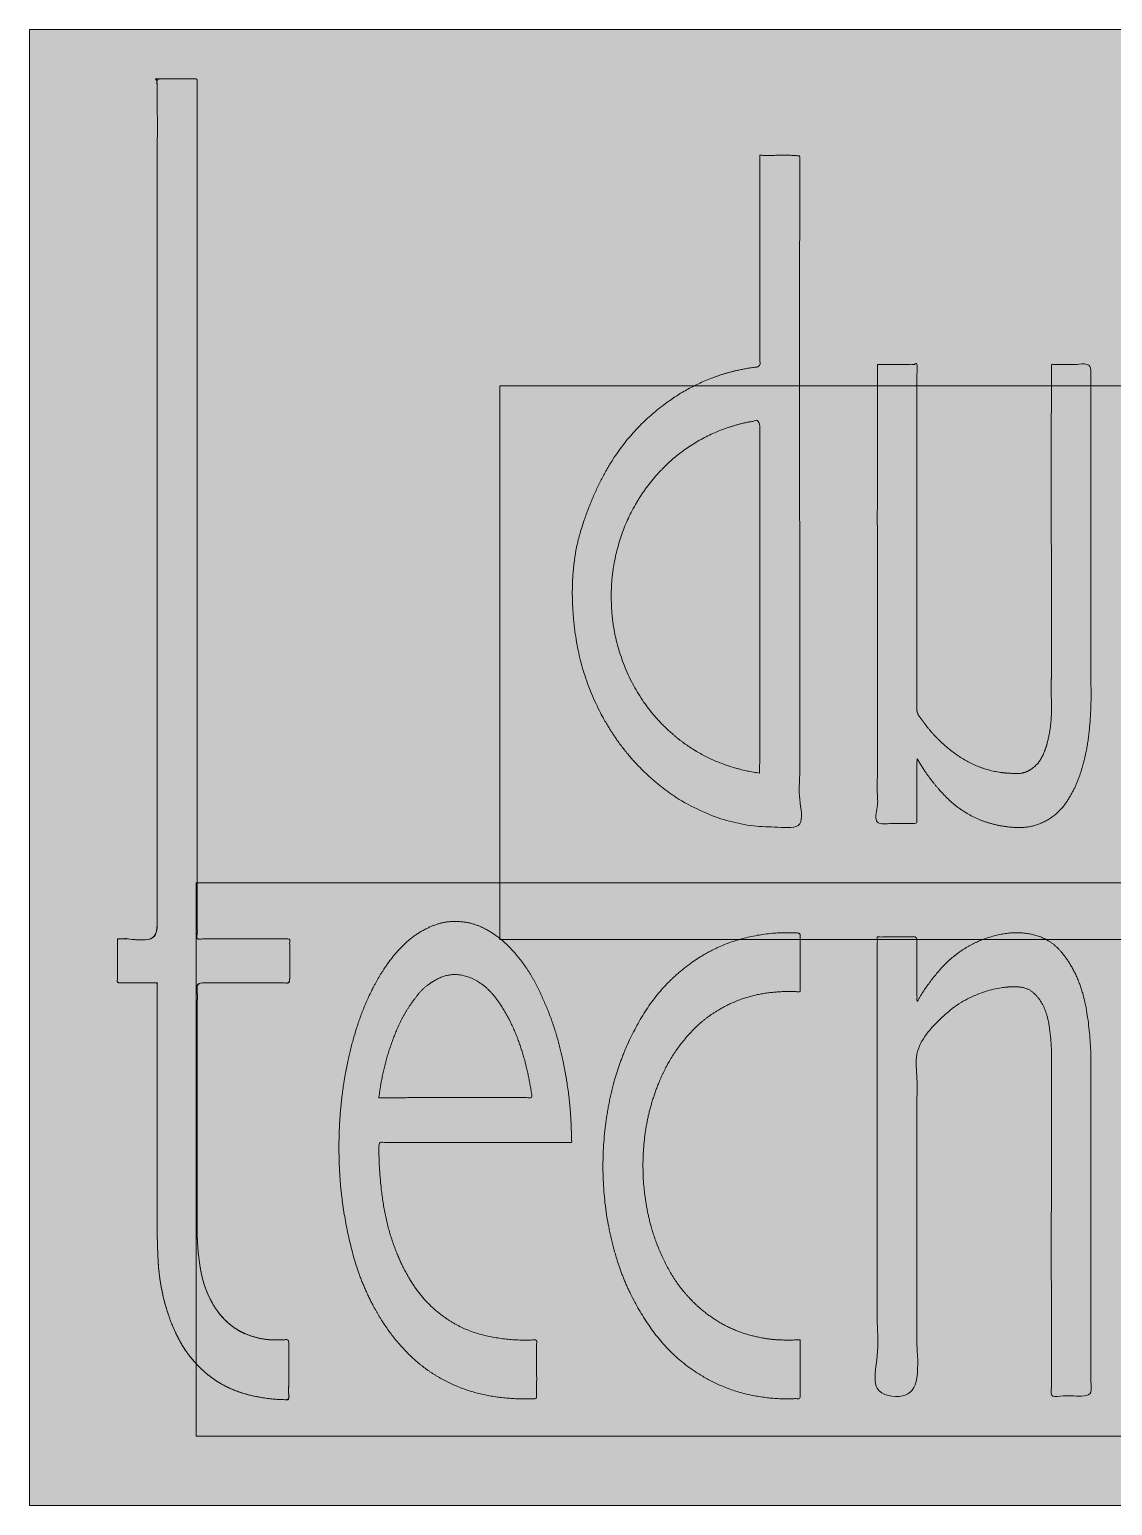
# Model space of a CAD drawing. Header units: millimetres. Extents: x 327 to 487, y 162 to 263.
# Drawn here: x 357.32 to 372, y 207.95 to 227.95 of the extents above; entities that cross this region are included whole.
import ezdxf

# ---------------------------------------------------------------- set-up
doc = ezdxf.new("R2010")
doc.units = ezdxf.units.MM
doc.header["$LTSCALE"] = 0.5
doc.layers.get('0').update_dxf_attribs({"lineweight": 5})
doc.layers.add('Smart box Ultra', color=7, linetype='Continuous', lineweight=5)

msp = doc.modelspace()

# ---------------------------------------------------------------- hatches: boundary and pattern name
at = {"linetype": 'Continuous', "lineweight": 5, "transparency": 33554687}
h = msp.add_hatch(color=256, dxfattribs=at)
h.set_gradient(color1=(255, 0, 0), color2=(255, 0, 0))
h.paths.add_polyline_path([(377.319, 208.884), (359.579, 208.884), (359.579, 216.384), (363.696, 216.384), (363.696, 215.617), (377.319, 215.617), (377.319, 208.884), (385.412, 208.884), (385.412, 216.384), (379.529, 216.384), (379.529, 223.117), (377.319, 223.117), (377.319, 227.946), (357.319, 227.946), (357.319, 207.946), (377.319, 207.946)])
h.paths.add_polyline_path([(377.319, 215.617), (377.319, 216.384), (363.696, 216.384), (363.696, 223.117), (377.319, 223.117), (377.319, 216.384), (379.529, 216.384), (379.529, 215.617)])
at = {"layer": 'Smart box Ultra', "linetype": 'Continuous', "lineweight": 0, "true_color": 0xcccccb, "transparency": 33554687}
for points in [[(359.592, 227.27), (359.592, 227.108), (359.592, 225.693), (359.592, 224.278), (359.592, 222.862), (359.592, 221.447), (359.592, 220.032), (359.593, 218.617), (359.593, 217.201), (359.594, 215.786), (359.594, 215.624), (359.611, 215.624), (359.763, 215.625), (359.915, 215.626), (360.067, 215.626), (360.219, 215.626), (360.372, 215.626), (360.524, 215.626), (360.676, 215.625), (360.829, 215.624), (360.846, 215.624), (360.846, 215.03), (360.829, 215.03), (360.676, 215.03), (360.524, 215.029), (360.372, 215.029), (360.219, 215.029), (360.067, 215.029), (359.915, 215.029), (359.763, 215.028), (359.611, 215.028), (359.594, 215.028), (359.594, 214.981), (359.593, 214.572), (359.593, 214.162), (359.592, 213.753), (359.592, 213.343), (359.592, 212.933), (359.592, 212.524), (359.592, 212.114), (359.592, 211.705), (359.592, 211.658), (359.592, 211.643), (359.591, 211.506), (359.6, 211.372), (359.617, 211.24), (359.644, 211.11), (359.68, 210.983), (359.725, 210.858), (359.779, 210.735), (359.843, 210.615), (359.852, 210.602), (359.857, 210.595), (359.906, 210.53), (359.96, 210.47), (360.019, 210.416), (360.081, 210.367), (360.148, 210.324), (360.219, 210.287), (360.294, 210.255), (360.373, 210.228), (360.382, 210.226), (360.388, 210.224), (360.442, 210.213), (360.496, 210.204), (360.551, 210.197), (360.605, 210.192), (360.66, 210.189), (360.716, 210.188), (360.771, 210.189), (360.827, 210.192), (360.833, 210.192), (360.833, 210.181), (360.833, 210.082), (360.833, 209.983), (360.833, 209.885), (360.832, 209.786), (360.832, 209.687), (360.832, 209.588), (360.831, 209.49), (360.831, 209.391), (360.831, 209.38), (360.815, 209.38), (360.664, 209.383), (360.518, 209.398), (360.376, 209.424), (360.238, 209.462), (360.105, 209.51), (359.976, 209.57), (359.851, 209.642), (359.73, 209.724), (359.717, 209.735), (359.705, 209.745), (359.607, 209.844), (359.517, 209.948), (359.436, 210.057), (359.364, 210.17), (359.3, 210.287), (359.245, 210.41), (359.198, 210.536), (359.16, 210.668), (359.156, 210.683), (359.152, 210.699), (359.123, 210.839), (359.1, 210.98), (359.08, 211.121), (359.065, 211.263), (359.055, 211.405), (359.049, 211.548), (359.047, 211.691), (359.05, 211.834), (359.05, 211.851), (359.05, 211.895), (359.051, 212.281), (359.051, 212.667), (359.051, 213.054), (359.051, 213.44), (359.051, 213.826), (359.051, 214.212), (359.051, 214.598), (359.05, 214.984), (359.05, 215.028), (358.511, 215.028), (358.511, 215.624), (358.518, 215.624), (358.584, 215.625), (358.65, 215.625), (358.716, 215.625), (358.781, 215.625), (358.847, 215.626), (358.912, 215.626), (358.978, 215.626), (359.043, 215.627), (359.05, 215.627), (359.05, 215.765), (359.051, 216.974), (359.051, 218.183), (359.051, 219.393), (359.051, 220.602), (359.051, 221.812), (359.051, 223.022), (359.051, 224.232), (359.05, 225.441), (359.05, 225.58), (359.05, 225.603), (359.051, 225.795), (359.052, 225.973), (359.053, 226.14), (359.053, 226.294), (359.053, 226.436), (359.053, 226.565), (359.052, 226.682), (359.051, 226.787), (359.05, 226.88), (359.05, 226.963), (359.049, 227.035), (359.048, 227.097), (359.048, 227.148), (359.047, 227.188), (359.047, 227.218), (359.046, 227.238), (359.046, 227.251), (359.046, 227.262), (359.046, 227.271), (359.046, 227.279), (359.046, 227.284), (359.046, 227.287), (359.046, 227.287), (359.046, 227.286), (359.046, 227.284), (359.047, 227.283), (359.048, 227.281), (359.049, 227.28), (359.051, 227.279), (359.053, 227.278), (359.056, 227.278), (359.059, 227.278), (359.062, 227.278), (359.064, 227.278), (359.066, 227.278), (359.066, 227.278), (359.066, 227.278), (359.065, 227.278), (359.063, 227.278), (359.06, 227.278), (359.059, 227.278), (359.064, 227.278), (359.073, 227.278), (359.088, 227.278), (359.107, 227.278), (359.132, 227.278), (359.161, 227.278), (359.196, 227.278), (359.232, 227.278), (359.268, 227.278), (359.303, 227.277), (359.337, 227.277), (359.37, 227.277), (359.402, 227.277), (359.434, 227.277), (359.464, 227.277), (359.492, 227.277), (359.516, 227.277), (359.537, 227.276), (359.554, 227.276), (359.568, 227.276), (359.578, 227.275), (359.584, 227.275), (359.587, 227.274), (359.587, 227.274), (359.588, 227.273), (359.589, 227.273), (359.589, 227.272), (359.59, 227.272), (359.591, 227.271), (359.591, 227.271)], [(367.22, 226.242), (367.22, 226.209), (367.22, 225.859), (367.219, 225.509), (367.219, 225.159), (367.219, 224.809), (367.219, 224.459), (367.219, 224.109), (367.22, 223.76), (367.22, 223.41), (367.22, 223.377), (367.205, 223.376), (367.038, 223.351), (366.875, 223.316), (366.716, 223.272), (366.561, 223.218), (366.41, 223.154), (366.263, 223.081), (366.119, 222.999), (365.98, 222.906), (365.967, 222.897), (365.949, 222.884), (365.889, 222.838), (365.827, 222.786), (365.762, 222.73), (365.696, 222.669), (365.628, 222.603), (365.557, 222.532), (365.484, 222.456), (365.409, 222.375), (365.336, 222.292), (365.269, 222.21), (365.208, 222.127), (365.153, 222.046), (365.103, 221.965), (365.059, 221.884), (365.022, 221.804), (364.99, 221.725), (364.963, 221.65), (364.939, 221.584), (364.918, 221.527), (364.9, 221.478), (364.886, 221.438), (364.874, 221.407), (364.866, 221.385), (364.862, 221.371), (364.858, 221.359), (364.852, 221.34), (364.844, 221.315), (364.834, 221.284), (364.823, 221.247), (364.81, 221.203), (364.795, 221.153), (364.778, 221.097), (364.761, 221.034), (364.745, 220.963), (364.731, 220.885), (364.718, 220.799), (364.707, 220.705), (364.697, 220.604), (364.689, 220.495), (364.682, 220.379), (364.678, 220.258), (364.679, 220.137), (364.685, 220.015), (364.696, 219.893), (364.712, 219.77), (364.733, 219.646), (364.759, 219.522), (364.789, 219.397), (364.825, 219.272), (364.865, 219.15), (364.909, 219.029), (364.957, 218.91), (365.01, 218.792), (365.068, 218.676), (365.129, 218.562), (365.196, 218.45), (365.215, 218.421), (365.227, 218.402), (365.277, 218.329), (365.332, 218.255), (365.392, 218.179), (365.458, 218.101), (365.528, 218.021), (365.603, 217.939), (365.684, 217.856), (365.77, 217.77), (365.863, 217.687), (365.965, 217.607), (366.077, 217.532), (366.199, 217.462), (366.331, 217.396), (366.472, 217.335), (366.623, 217.278), (366.783, 217.226), (366.806, 217.22), (366.816, 217.217), (366.931, 217.191), (367.047, 217.171), (367.163, 217.155), (367.279, 217.144), (367.396, 217.137), (367.513, 217.136), (367.631, 217.139), (367.749, 217.147), (367.76, 217.147), (367.76, 217.251), (367.76, 218.36), (367.76, 219.47), (367.76, 220.58), (367.76, 221.69), (367.76, 222.8), (367.76, 223.91), (367.761, 225.02), (367.761, 226.13), (367.761, 226.233), (367.755, 226.234), (367.694, 226.237), (367.636, 226.24), (367.583, 226.242), (367.533, 226.243), (367.487, 226.244), (367.445, 226.245), (367.408, 226.245), (367.374, 226.244), (367.343, 226.244), (367.317, 226.243), (367.294, 226.242), (367.274, 226.242), (367.258, 226.242), (367.246, 226.242), (367.238, 226.241), (367.233, 226.241), (367.23, 226.242), (367.227, 226.242), (367.225, 226.242), (367.223, 226.242), (367.221, 226.242), (367.22, 226.242), (367.219, 226.242), (367.219, 226.242), (367.219, 226.242), (367.219, 226.242), (367.219, 226.242), (367.219, 226.242), (367.219, 226.242), (367.219, 226.242), (367.22, 226.242)], [(368.814, 223.409), (369.349, 223.409), (369.349, 223.36), (369.349, 222.79), (369.35, 222.219), (369.35, 221.648), (369.35, 221.077), (369.35, 220.506), (369.35, 219.935), (369.349, 219.364), (369.349, 218.793), (369.349, 218.745), (369.349, 218.742), (369.349, 218.731), (369.351, 218.721), (369.353, 218.71), (369.356, 218.698), (369.36, 218.687), (369.365, 218.676), (369.371, 218.664), (369.377, 218.652), (369.384, 218.64), (369.392, 218.627), (369.401, 218.614), (369.41, 218.601), (369.419, 218.587), (369.429, 218.573), (369.44, 218.558), (369.451, 218.544), (369.452, 218.542), (369.46, 218.531), (369.524, 218.45), (369.588, 218.376), (369.653, 218.307), (369.719, 218.244), (369.786, 218.188), (369.853, 218.137), (369.922, 218.093), (369.991, 218.054), (370.06, 218.02), (370.127, 217.99), (370.193, 217.962), (370.257, 217.939), (370.32, 217.918), (370.382, 217.901), (370.441, 217.887), (370.5, 217.877), (370.514, 217.875), (370.517, 217.875), (370.535, 217.873), (370.553, 217.871), (370.572, 217.869), (370.592, 217.867), (370.613, 217.865), (370.634, 217.864), (370.657, 217.862), (370.681, 217.86), (370.705, 217.86), (370.729, 217.861), (370.754, 217.865), (370.78, 217.871), (370.806, 217.879), (370.832, 217.889), (370.859, 217.901), (370.887, 217.915), (370.89, 217.918), (370.894, 217.92), (370.935, 217.955), (370.972, 217.993), (371.005, 218.033), (371.035, 218.075), (371.06, 218.119), (371.082, 218.166), (371.099, 218.215), (371.113, 218.266), (371.114, 218.271), (371.117, 218.28), (371.132, 218.354), (371.145, 218.425), (371.156, 218.495), (371.164, 218.561), (371.171, 218.626), (371.175, 218.689), (371.177, 218.749), (371.177, 218.807), (371.176, 218.863), (371.175, 218.917), (371.174, 218.969), (371.173, 219.02), (371.173, 219.068), (371.172, 219.115), (371.172, 219.16), (371.172, 219.203), (371.172, 219.212), (371.172, 219.256), (371.171, 219.77), (371.171, 220.283), (371.171, 220.797), (371.171, 221.311), (371.171, 221.824), (371.172, 222.338), (371.173, 222.852), (371.174, 223.365), (371.174, 223.409), (371.18, 223.409), (371.245, 223.409), (371.31, 223.409), (371.375, 223.408), (371.44, 223.408), (371.506, 223.408), (371.571, 223.409), (371.636, 223.409), (371.701, 223.409), (371.707, 223.409), (371.707, 223.364), (371.708, 222.829), (371.708, 222.295), (371.709, 221.76), (371.709, 221.226), (371.709, 220.692), (371.709, 220.157), (371.709, 219.623), (371.709, 219.088), (371.709, 219.043), (371.709, 219.03), (371.71, 218.973), (371.71, 218.914), (371.709, 218.853), (371.708, 218.789), (371.706, 218.723), (371.703, 218.654), (371.7, 218.582), (371.695, 218.508), (371.689, 218.432), (371.68, 218.353), (371.667, 218.271), (371.65, 218.186), (371.63, 218.099), (371.607, 218.009), (371.58, 217.917), (371.55, 217.822), (371.546, 217.809), (371.543, 217.802), (371.522, 217.745), (371.5, 217.69), (371.476, 217.639), (371.451, 217.59), (371.425, 217.545), (371.397, 217.503), (371.368, 217.463), (371.338, 217.427), (371.307, 217.393), (371.276, 217.362), (371.246, 217.332), (371.215, 217.305), (371.184, 217.28), (371.153, 217.258), (371.122, 217.237), (371.091, 217.219), (371.084, 217.215), (371.076, 217.211), (371.041, 217.196), (371.004, 217.183), (370.966, 217.171), (370.925, 217.161), (370.882, 217.152), (370.836, 217.145), (370.789, 217.139), (370.74, 217.135), (370.689, 217.133), (370.636, 217.134), (370.581, 217.138), (370.524, 217.146), (370.466, 217.157), (370.407, 217.171), (370.345, 217.188), (370.282, 217.208), (370.274, 217.211), (370.261, 217.216), (370.206, 217.239), (370.15, 217.265), (370.094, 217.295), (370.036, 217.328), (369.978, 217.365), (369.92, 217.406), (369.861, 217.45), (369.8, 217.497), (369.741, 217.549), (369.682, 217.606), (369.625, 217.669), (369.569, 217.736), (369.514, 217.809), (369.461, 217.887), (369.408, 217.97), (369.357, 218.058), (369.351, 218.07), (369.351, 218.061), (369.35, 217.953), (369.349, 217.845), (369.349, 217.738), (369.349, 217.63), (369.348, 217.522), (369.348, 217.414), (369.349, 217.307), (369.349, 217.199), (369.349, 217.19), (369.343, 217.19), (369.278, 217.189), (369.212, 217.189), (369.147, 217.189), (369.081, 217.188), (369.015, 217.188), (368.95, 217.188), (368.884, 217.188), (368.818, 217.187), (368.812, 217.187), (368.812, 217.252), (368.812, 217.926), (368.812, 218.558), (368.812, 219.147), (368.813, 219.695), (368.813, 220.2), (368.813, 220.663), (368.813, 221.084), (368.813, 221.462), (368.813, 221.799), (368.813, 222.096), (368.813, 222.351), (368.814, 222.566), (368.814, 222.74), (368.814, 222.873), (368.814, 222.965), (368.814, 223.017), (368.814, 223.049), (368.814, 223.082), (368.814, 223.115), (368.814, 223.15), (368.814, 223.186), (368.814, 223.222), (368.814, 223.26), (368.814, 223.298), (368.814, 223.335), (368.814, 223.365), (368.814, 223.39), (368.814, 223.409), (368.814, 223.422), (368.814, 223.43), (368.814, 223.432), (368.814, 223.428), (368.814, 223.422), (368.814, 223.417), (368.814, 223.412), (368.814, 223.409), (368.814, 223.407), (368.814, 223.405), (368.814, 223.405), (368.814, 223.405), (368.814, 223.406), (368.814, 223.407), (368.814, 223.408), (368.814, 223.408), (368.814, 223.409), (368.814, 223.409), (368.814, 223.409), (368.814, 223.409), (368.814, 223.409), (368.814, 223.409), (368.814, 223.409), (368.814, 223.409), (368.814, 223.409), (368.814, 223.409), (368.814, 223.409)], [(362.925, 210.511), (362.915, 210.519), (362.842, 210.578), (362.774, 210.637), (362.712, 210.697), (362.655, 210.757), (362.603, 210.817), (362.556, 210.877), (362.514, 210.937), (362.478, 210.998), (362.445, 211.058), (362.414, 211.116), (362.385, 211.173), (362.359, 211.228), (362.334, 211.281), (362.312, 211.333), (362.291, 211.383), (362.273, 211.431), (362.269, 211.442), (362.264, 211.457), (362.212, 211.627), (362.167, 211.798), (362.13, 211.971), (362.1, 212.144), (362.078, 212.319), (362.063, 212.494), (362.055, 212.671), (362.055, 212.849), (362.055, 212.864), (362.082, 212.864), (362.402, 212.863), (362.722, 212.863), (363.041, 212.863), (363.361, 212.863), (363.68, 212.863), (364, 212.863), (364.319, 212.863), (364.639, 212.864), (364.666, 212.864), (364.666, 212.88), (364.662, 213.073), (364.651, 213.265), (364.634, 213.456), (364.609, 213.646), (364.577, 213.835), (364.538, 214.023), (364.493, 214.21), (364.44, 214.397), (364.435, 214.412), (364.431, 214.425), (364.399, 214.521), (364.366, 214.613), (364.332, 214.701), (364.297, 214.785), (364.261, 214.865), (364.224, 214.94), (364.185, 215.012), (364.146, 215.079), (364.106, 215.143), (364.066, 215.204), (364.027, 215.262), (363.987, 215.317), (363.948, 215.369), (363.909, 215.418), (363.869, 215.464), (363.83, 215.507), (363.821, 215.517), (363.815, 215.522), (363.77, 215.567), (363.726, 215.608), (363.681, 215.645), (363.636, 215.678), (363.591, 215.709), (363.547, 215.735), (363.502, 215.758), (363.458, 215.778), (363.414, 215.795), (363.371, 215.81), (363.33, 215.823), (363.289, 215.834), (363.25, 215.843), (363.211, 215.85), (363.174, 215.856), (363.138, 215.859), (363.129, 215.859), (363.122, 215.86), (363.09, 215.86), (363.056, 215.858), (363.022, 215.855), (362.986, 215.851), (362.949, 215.844), (362.911, 215.837), (362.872, 215.827), (362.831, 215.817), (362.79, 215.804), (362.748, 215.788), (362.706, 215.768), (362.663, 215.746), (362.62, 215.722), (362.576, 215.694), (362.532, 215.663), (362.488, 215.629), (362.482, 215.624), (362.476, 215.619), (362.402, 215.55), (362.332, 215.478), (362.265, 215.404), (362.203, 215.327), (362.144, 215.247), (362.089, 215.164), (362.038, 215.078), (361.991, 214.989), (361.987, 214.982), (361.981, 214.97), (361.913, 214.826), (361.851, 214.681), (361.795, 214.535), (361.745, 214.386), (361.699, 214.236), (361.66, 214.085), (361.626, 213.931), (361.597, 213.776), (361.595, 213.763), (361.592, 213.748), (361.566, 213.572), (361.545, 213.395), (361.53, 213.218), (361.52, 213.041), (361.515, 212.863), (361.515, 212.685), (361.521, 212.507), (361.532, 212.329), (361.533, 212.314), (361.535, 212.293), (361.544, 212.206), (361.554, 212.115), (361.567, 212.021), (361.581, 211.923), (361.598, 211.821), (361.616, 211.715), (361.637, 211.606), (361.659, 211.493), (361.686, 211.377), (361.721, 211.258), (361.762, 211.136), (361.81, 211.011), (361.866, 210.884), (361.929, 210.753), (361.998, 210.62), (362.075, 210.484), (362.086, 210.467), (362.093, 210.456), (362.123, 210.409), (362.156, 210.361), (362.191, 210.312), (362.229, 210.262), (362.269, 210.21), (362.312, 210.157), (362.357, 210.103), (362.405, 210.048), (362.456, 209.992), (362.513, 209.938), (362.575, 209.884), (362.642, 209.832), (362.714, 209.781), (362.792, 209.73), (362.874, 209.681), (362.961, 209.633), (362.973, 209.627), (362.985, 209.621), (363.076, 209.579), (363.165, 209.542), (363.251, 209.509), (363.336, 209.481), (363.419, 209.457), (363.5, 209.438), (363.578, 209.424), (363.655, 209.414), (363.729, 209.407), (363.801, 209.401), (363.87, 209.397), (363.937, 209.393), (364.002, 209.392), (364.064, 209.391), (364.123, 209.392), (364.18, 209.394), (364.193, 209.395), (364.193, 209.403), (364.193, 209.5), (364.194, 209.597), (364.194, 209.695), (364.194, 209.792), (364.194, 209.89), (364.194, 209.988), (364.193, 210.086), (364.193, 210.184), (364.193, 210.192), (364.179, 210.191), (364.086, 210.187), (363.995, 210.185), (363.908, 210.187), (363.823, 210.192), (363.742, 210.201), (363.663, 210.212), (363.588, 210.227), (363.515, 210.244), (363.447, 210.263), (363.384, 210.282), (363.326, 210.301), (363.273, 210.319), (363.226, 210.337), (363.183, 210.355), (363.146, 210.373), (363.114, 210.39), (363.086, 210.407), (363.06, 210.423), (363.037, 210.437), (363.016, 210.45), (362.998, 210.461), (362.982, 210.472), (362.968, 210.481), (362.957, 210.488), (362.947, 210.495), (362.939, 210.501), (362.933, 210.506), (362.928, 210.509), (362.924, 210.512), (362.921, 210.514), (362.92, 210.514), (362.921, 210.514), (362.922, 210.514), (362.922, 210.513), (362.923, 210.512), (362.924, 210.512), (362.924, 210.512), (362.925, 210.511), (362.925, 210.511), (362.925, 210.511), (362.925, 210.511), (362.925, 210.511), (362.925, 210.511), (362.925, 210.511), (362.925, 210.511), (362.925, 210.511), (362.925, 210.511)], [(366.309, 215.311), (366.322, 215.32), (366.425, 215.387), (366.527, 215.447), (366.627, 215.499), (366.726, 215.545), (366.824, 215.584), (366.92, 215.616), (367.014, 215.641), (367.107, 215.66), (367.198, 215.673), (367.286, 215.685), (367.371, 215.694), (367.452, 215.7), (367.531, 215.704), (367.607, 215.706), (367.68, 215.705), (367.75, 215.702), (367.766, 215.701), (367.766, 215.693), (367.766, 215.595), (367.765, 215.497), (367.765, 215.4), (367.765, 215.302), (367.765, 215.205), (367.765, 215.108), (367.766, 215.01), (367.766, 214.913), (367.766, 214.905), (367.755, 214.906), (367.628, 214.911), (367.502, 214.908), (367.377, 214.898), (367.254, 214.879), (367.133, 214.853), (367.014, 214.818), (366.896, 214.776), (366.78, 214.726), (366.771, 214.721), (366.758, 214.715), (366.667, 214.663), (366.581, 214.61), (366.502, 214.555), (366.428, 214.499), (366.361, 214.442), (366.299, 214.383), (366.244, 214.323), (366.194, 214.261), (366.149, 214.2), (366.106, 214.139), (366.067, 214.081), (366.03, 214.023), (365.996, 213.968), (365.964, 213.913), (365.935, 213.86), (365.909, 213.809), (365.904, 213.797), (365.895, 213.778), (365.859, 213.693), (365.826, 213.604), (365.794, 213.511), (365.764, 213.412), (365.735, 213.309), (365.709, 213.202), (365.684, 213.09), (365.661, 212.973), (365.643, 212.851), (365.632, 212.724), (365.627, 212.592), (365.63, 212.456), (365.64, 212.314), (365.657, 212.167), (365.681, 212.015), (365.712, 211.858), (365.717, 211.838), (365.72, 211.824), (365.746, 211.721), (365.775, 211.622), (365.806, 211.527), (365.839, 211.437), (365.875, 211.352), (365.912, 211.272), (365.952, 211.197), (365.995, 211.126), (366.038, 211.059), (366.081, 210.995), (366.124, 210.935), (366.167, 210.878), (366.211, 210.824), (366.254, 210.773), (366.297, 210.726), (366.34, 210.682), (366.35, 210.672), (366.358, 210.665), (366.448, 210.586), (366.543, 210.514), (366.642, 210.448), (366.745, 210.39), (366.852, 210.339), (366.963, 210.295), (367.078, 210.258), (367.197, 210.228), (367.207, 210.226), (367.213, 210.225), (367.28, 210.213), (367.348, 210.203), (367.417, 210.196), (367.485, 210.191), (367.553, 210.188), (367.622, 210.187), (367.691, 210.188), (367.76, 210.192), (367.766, 210.192), (367.766, 209.397), (367.752, 209.396), (367.691, 209.393), (367.628, 209.392), (367.562, 209.393), (367.493, 209.395), (367.422, 209.399), (367.348, 209.405), (367.272, 209.412), (367.193, 209.421), (367.111, 209.434), (367.028, 209.452), (366.943, 209.475), (366.857, 209.503), (366.768, 209.537), (366.678, 209.576), (366.586, 209.62), (366.492, 209.669), (366.48, 209.676), (366.463, 209.686), (366.325, 209.777), (366.197, 209.869), (366.081, 209.962), (365.976, 210.057), (365.881, 210.153), (365.797, 210.25), (365.724, 210.349), (365.662, 210.449), (365.607, 210.548), (365.556, 210.642), (365.509, 210.733), (365.466, 210.82), (365.427, 210.903), (365.392, 210.982), (365.36, 211.057), (365.333, 211.128), (365.327, 211.146), (365.318, 211.172), (365.283, 211.283), (365.25, 211.4), (365.22, 211.522), (365.192, 211.65), (365.166, 211.784), (365.142, 211.924), (365.121, 212.069), (365.102, 212.22), (365.088, 212.377), (365.083, 212.54), (365.086, 212.709), (365.098, 212.884), (365.119, 213.065), (365.148, 213.252), (365.186, 213.445), (365.232, 213.644), (365.239, 213.67), (365.244, 213.69), (365.283, 213.823), (365.325, 213.95), (365.369, 214.072), (365.417, 214.188), (365.468, 214.299), (365.522, 214.404), (365.579, 214.503), (365.639, 214.597), (365.699, 214.685), (365.755, 214.765), (365.809, 214.837), (365.859, 214.902), (365.907, 214.959), (365.951, 215.009), (365.992, 215.051), (366.029, 215.086), (366.064, 215.115), (366.095, 215.141), (366.122, 215.165), (366.146, 215.185), (366.166, 215.202), (366.183, 215.216), (366.196, 215.227), (366.206, 215.235), (366.214, 215.241), (366.222, 215.248), (366.231, 215.254), (366.24, 215.261), (366.25, 215.268), (366.259, 215.275), (366.269, 215.283), (366.279, 215.29), (366.289, 215.297), (366.297, 215.303), (366.304, 215.308), (366.309, 215.311), (366.313, 215.314), (366.315, 215.316), (366.316, 215.316), (366.315, 215.316), (366.313, 215.315), (366.312, 215.314), (366.311, 215.313), (366.31, 215.312), (366.309, 215.312), (366.309, 215.311), (366.308, 215.311), (366.308, 215.311), (366.308, 215.311), (366.308, 215.311), (366.308, 215.311), (366.308, 215.311), (366.308, 215.311), (366.308, 215.311), (366.309, 215.311)], [(370.077, 215.54), (370.085, 215.544), (370.148, 215.575), (370.209, 215.603), (370.269, 215.628), (370.327, 215.649), (370.385, 215.666), (370.441, 215.679), (370.496, 215.689), (370.549, 215.696), (370.601, 215.699), (370.651, 215.702), (370.699, 215.703), (370.746, 215.702), (370.791, 215.699), (370.834, 215.696), (370.875, 215.69), (370.914, 215.684), (370.923, 215.682), (370.931, 215.68), (370.992, 215.661), (371.049, 215.639), (371.101, 215.615), (371.149, 215.589), (371.193, 215.56), (371.233, 215.529), (371.269, 215.496), (371.301, 215.46), (371.329, 215.423), (371.356, 215.388), (371.381, 215.353), (371.404, 215.319), (371.425, 215.286), (371.444, 215.254), (371.461, 215.222), (371.477, 215.191), (371.48, 215.184), (371.485, 215.173), (371.523, 215.082), (371.557, 214.993), (371.587, 214.907), (371.612, 214.823), (371.634, 214.741), (371.651, 214.662), (371.665, 214.585), (371.675, 214.51), (371.682, 214.438), (371.688, 214.368), (371.694, 214.301), (371.698, 214.236), (371.702, 214.173), (371.705, 214.113), (371.707, 214.055), (371.709, 214), (371.709, 213.987), (371.709, 213.94), (371.709, 213.382), (371.709, 212.824), (371.709, 212.266), (371.709, 211.709), (371.709, 211.151), (371.708, 210.593), (371.708, 210.036), (371.707, 209.478), (371.707, 209.431), (371.701, 209.431), (371.636, 209.431), (371.571, 209.431), (371.506, 209.431), (371.441, 209.43), (371.375, 209.43), (371.31, 209.43), (371.245, 209.429), (371.18, 209.429), (371.174, 209.428), (371.174, 209.478), (371.173, 210.054), (371.172, 210.63), (371.171, 211.206), (371.171, 211.782), (371.171, 212.358), (371.171, 212.934), (371.171, 213.51), (371.172, 214.086), (371.172, 214.135), (371.171, 214.142), (371.17, 214.219), (371.165, 214.296), (371.156, 214.371), (371.143, 214.446), (371.126, 214.52), (371.105, 214.593), (371.08, 214.665), (371.051, 214.736), (371.048, 214.742), (371.046, 214.746), (371.038, 214.761), (371.029, 214.777), (371.018, 214.793), (371.006, 214.81), (370.994, 214.826), (370.98, 214.844), (370.965, 214.861), (370.949, 214.879), (370.932, 214.896), (370.912, 214.912), (370.89, 214.925), (370.867, 214.938), (370.841, 214.948), (370.813, 214.957), (370.783, 214.965), (370.751, 214.97), (370.747, 214.971), (370.741, 214.971), (370.666, 214.973), (370.592, 214.97), (370.519, 214.964), (370.447, 214.953), (370.376, 214.939), (370.306, 214.92), (370.236, 214.898), (370.167, 214.872), (370.162, 214.869), (370.152, 214.865), (370.042, 214.809), (369.938, 214.747), (369.839, 214.68), (369.745, 214.607), (369.657, 214.528), (369.574, 214.443), (369.496, 214.353), (369.423, 214.258), (369.417, 214.249), (369.416, 214.248), (369.402, 214.231), (369.39, 214.213), (369.379, 214.195), (369.37, 214.177), (369.362, 214.157), (369.356, 214.137), (369.352, 214.116), (369.349, 214.095), (369.349, 214.093), (369.349, 209.431), (368.812, 209.431), (368.812, 215.65), (368.818, 215.65), (368.884, 215.65), (368.95, 215.651), (369.015, 215.651), (369.081, 215.651), (369.147, 215.651), (369.212, 215.651), (369.278, 215.65), (369.343, 215.65), (369.349, 215.65), (369.349, 215.641), (369.349, 215.533), (369.348, 215.425), (369.348, 215.317), (369.348, 215.209), (369.349, 215.101), (369.349, 214.994), (369.35, 214.886), (369.351, 214.779), (369.351, 214.77), (369.356, 214.779), (369.393, 214.843), (369.431, 214.905), (369.469, 214.963), (369.507, 215.019), (369.546, 215.071), (369.585, 215.121), (369.625, 215.168), (369.666, 215.212), (369.706, 215.252), (369.743, 215.29), (369.778, 215.324), (369.812, 215.354), (369.842, 215.382), (369.871, 215.405), (369.898, 215.426), (369.922, 215.443), (369.944, 215.457), (369.964, 215.471), (369.983, 215.483), (370, 215.494), (370.015, 215.503), (370.028, 215.511), (370.04, 215.518), (370.049, 215.524), (370.057, 215.528), (370.064, 215.532), (370.07, 215.536), (370.075, 215.538), (370.078, 215.54), (370.08, 215.541), (370.081, 215.542), (370.081, 215.542), (370.08, 215.541), (370.079, 215.541), (370.079, 215.54), (370.078, 215.54), (370.078, 215.54), (370.077, 215.54), (370.077, 215.539), (370.077, 215.539), (370.077, 215.539), (370.077, 215.539), (370.077, 215.539), (370.077, 215.539), (370.077, 215.539), (370.077, 215.539), (370.077, 215.54)]]:
    msp.add_hatch(color=254, dxfattribs=at).paths.add_polyline_path(points)

# ---------------------------------------------------------------- linework, layer by layer
at = {"color": 7, "lineweight": 15}
for p, q in [((357.319, 207.946), (357.319, 227.946)), ((357.319, 227.946), (377.319, 227.946)), ((377.319, 207.946), (357.319, 207.946))]:
    msp.add_line(p, q, dxfattribs=at)
at = {"color": 7, "lineweight": 5, "flags": 128}
for points in [[(357.319, 227.946), (357.319, 207.946), (377.319, 207.946), (377.319, 227.946)], [(357.319, 227.946), (357.319, 207.946), (377.319, 207.946), (377.319, 227.946)], [(363.696, 215.617), (379.529, 215.617), (379.529, 223.117), (363.696, 223.117)], [(359.579, 208.884), (385.412, 208.884), (385.412, 216.384), (359.579, 216.384)]]:
    msp.add_lwpolyline(points, close=True, dxfattribs=at)
at = {"flags": 128}
for points in [[(357.319, 227.946), (357.319, 207.946), (357.319, 207.946), (377.319, 207.946), (377.319, 207.946), (377.319, 227.946), (377.319, 227.946), (357.319, 227.946), (357.319, 227.946), (357.319, 227.946)], [(357.319, 227.946), (357.319, 207.946), (377.319, 207.946), (377.319, 227.946)], [(363.696, 215.617), (379.529, 215.617), (379.529, 215.617), (379.529, 223.117), (379.529, 223.117), (363.696, 223.117), (363.696, 223.117), (363.696, 215.617), (363.696, 215.617), (363.696, 215.617)], [(359.579, 208.884), (385.412, 208.884), (385.412, 208.884), (385.412, 216.384), (385.412, 216.384), (359.579, 216.384), (359.579, 216.384), (359.579, 208.884)]]:
    msp.add_lwpolyline(points, close=True, dxfattribs=at)
at = {"color": 7, "lineweight": 15, "flags": 128}
msp.add_lwpolyline([(357.319, 207.946), (357.319, 227.946), (377.319, 227.946), (377.319, 207.946)], close=True, dxfattribs=at)
at = {"color": 240, "linetype": 'Continuous', "true_color": 0xed1f24, "transparency": 33554687}
msp.add_solid([(357.319, 227.946), (357.319, 207.946), (377.319, 227.946), (377.319, 207.946)], dxfattribs=at)
at = {"layer": 'Smart box Ultra', "color": 7, "lineweight": 5}
for points, knots in [([(359.592, 227.27), (359.592, 224.359), (359.592, 218.536), (359.594, 215.624), (359.906, 215.626), (360.533, 215.626), (360.846, 215.624), (360.846, 215.327), (360.846, 215.03), (360.533, 215.028), (359.906, 215.029), (359.594, 215.028), (359.592, 214.185), (359.592, 212.501), (359.592, 211.658), (359.593, 211.387), (359.695, 210.836), (359.852, 210.602), (359.942, 210.466), (360.217, 210.267), (360.382, 210.226), (360.491, 210.194), (360.719, 210.187), (360.833, 210.192), (360.832, 209.989), (360.833, 209.583), (360.831, 209.38), (360.534, 209.376), (359.945, 209.543), (359.717, 209.735), (359.498, 209.918), (359.225, 210.416), (359.156, 210.683), (359.078, 210.968), (359.047, 211.557), (359.05, 211.851), (359.05, 212.645), (359.052, 214.235), (359.05, 215.028), (358.78, 215.028), (358.511, 215.028), (358.511, 215.326), (358.511, 215.624), (358.646, 215.626), (358.916, 215.625), (359.05, 215.627), (359.052, 218.114), (359.05, 223.09), (359.05, 225.58), (359.049, 226.005), (359.054, 226.853), (359.046, 227.278), (359.049, 227.278), (359.184, 227.277), (359.451, 227.278), (359.583, 227.276), (359.587, 227.273), (359.592, 227.27)], [0, 0, 0, 0.144287, 0.288574, 0.288574, 0.304031, 0.319488, 0.319488, 0.33414, 0.33414, 0.349597, 0.365055, 0.365055, 0.406817, 0.448579, 0.448579, 0.462027, 0.475476, 0.475476, 0.483323, 0.49117, 0.49117, 0.496381, 0.501592, 0.501592, 0.510864, 0.520137, 0.520137, 0.533713, 0.54729, 0.54729, 0.560316, 0.573341, 0.573341, 0.587354, 0.601366, 0.601366, 0.639316, 0.677267, 0.677267, 0.690171, 0.690171, 0.704431, 0.704431, 0.710913, 0.717395, 0.717395, 0.837872, 0.958349, 0.958349, 0.978922, 0.999494, 0.999494, 0.99966, 0.999827, 0.999993, 0.999993, 1, 1, 1]), ([(367.22, 226.242), (367.218, 225.525), (367.22, 224.093), (367.22, 223.377), (366.88, 223.343), (366.24, 223.096), (365.967, 222.897), (365.563, 222.607), (364.995, 221.787), (364.616, 220.607), (364.799, 219.064), (365.215, 218.421), (365.485, 217.999), (366.304, 217.356), (366.806, 217.22), (367.037, 217.153), (367.52, 217.13), (367.76, 217.147), (367.761, 219.418), (367.758, 223.961), (367.761, 226.233), (367.626, 226.246), (367.356, 226.239), (367.22, 226.242)], [0, 0, 0, 0.087534, 0.175069, 0.175069, 0.216878, 0.258687, 0.258687, 0.320515, 0.382343, 0.444171, 0.505999, 0.505999, 0.546479, 0.586959, 0.586959, 0.60571, 0.62446, 0.62446, 0.801645, 0.978831, 0.978831, 0.989416, 1, 1, 1]), ([(368.814, 223.409), (369.082, 223.409), (369.349, 223.409), (369.35, 222.243), (369.349, 219.911), (369.349, 218.745), (369.346, 218.684), (369.421, 218.589), (369.452, 218.542), (369.64, 218.289), (370.186, 217.916), (370.514, 217.875), (370.607, 217.866), (370.807, 217.863), (370.89, 217.918), (370.984, 217.976), (371.088, 218.169), (371.114, 218.271), (371.176, 218.501), (371.17, 218.976), (371.172, 219.212), (371.173, 220.261), (371.169, 222.36), (371.174, 223.409), (371.308, 223.408), (371.573, 223.409), (371.707, 223.409), (371.71, 222.317), (371.707, 220.134), (371.709, 219.043), (371.716, 218.732), (371.65, 218.106), (371.546, 217.809), (371.482, 217.634), (371.262, 217.307), (370.897, 217.12), (370.467, 217.146), (370.274, 217.211), (369.961, 217.322), (369.505, 217.794), (369.351, 218.07), (369.348, 217.85), (369.349, 217.41), (369.349, 217.19), (369.215, 217.188), (368.947, 217.189), (368.812, 217.187), (368.814, 218.743), (368.812, 221.854), (368.814, 223.409)], [0, 0, 0, 0.018163, 0.018163, 0.097374, 0.176585, 0.176585, 0.180689, 0.184794, 0.184794, 0.207515, 0.230237, 0.230237, 0.23674, 0.243243, 0.243243, 0.250519, 0.257794, 0.257794, 0.274366, 0.290937, 0.290937, 0.364386, 0.437835, 0.437835, 0.447214, 0.456593, 0.456593, 0.533056, 0.60952, 0.60952, 0.631316, 0.653112, 0.653112, 0.6661, 0.679087, 0.692075, 0.705063, 0.705063, 0.726169, 0.747275, 0.747275, 0.761999, 0.776724, 0.776724, 0.78565, 0.794577, 0.794577, 0.897288, 1, 1, 1]), ([(367.215, 217.871), (366.89, 217.914), (366.287, 218.181), (366.044, 218.394), (365.642, 218.738), (365.209, 219.714), (365.206, 220.228), (365.197, 220.691), (365.524, 221.585), (365.844, 221.933), (366.105, 222.225), (366.82, 222.6), (367.218, 222.652), (367.221, 221.749), (367.218, 219.944), (367.22, 219.043), (367.218, 218.749), (367.222, 218.163), (367.215, 217.871)], [0, 0, 0, 0.055561, 0.111122, 0.111122, 0.20229, 0.293457, 0.293457, 0.375618, 0.457779, 0.457779, 0.525813, 0.593846, 0.593846, 0.747043, 0.90024, 0.90024, 0.95012, 1, 1, 1]), ([(362.925, 210.511), (362.687, 210.686), (362.364, 211.174), (362.146, 211.785), (362.052, 212.503), (362.055, 212.864), (362.707, 212.864), (364.014, 212.862), (364.666, 212.864), (364.668, 213.256), (364.552, 214.036), (364.435, 214.412), (364.336, 214.712), (364.045, 215.285), (363.821, 215.517), (363.685, 215.655), (363.331, 215.851), (363.129, 215.859), (362.951, 215.869), (362.618, 215.732), (362.482, 215.624), (362.324, 215.493), (362.081, 215.161), (361.987, 214.982), (361.838, 214.694), (361.65, 214.079), (361.595, 213.763), (361.534, 213.404), (361.504, 212.677), (361.533, 212.314), (361.575, 211.833), (361.827, 210.886), (362.086, 210.467), (362.246, 210.207), (362.692, 209.768), (362.973, 209.627), (363.252, 209.484), (363.879, 209.377), (364.193, 209.395), (364.195, 209.593), (364.193, 209.992), (364.193, 210.192), (363.861, 210.17), (363.194, 210.313), (362.925, 210.511)], [0, 0, 0, 0.036953, 0.073905, 0.110858, 0.14781, 0.14781, 0.214688, 0.281567, 0.281567, 0.321754, 0.361942, 0.361942, 0.3942, 0.426458, 0.426458, 0.445822, 0.465186, 0.465186, 0.482326, 0.499467, 0.499467, 0.519845, 0.540222, 0.540222, 0.572777, 0.605332, 0.605332, 0.642311, 0.67929, 0.67929, 0.728175, 0.77706, 0.77706, 0.807375, 0.837689, 0.837689, 0.867952, 0.898215, 0.898215, 0.917325, 0.936435, 0.936435, 0.968217, 1, 1, 1]), ([(366.309, 215.311), (366.621, 215.532), (367.381, 215.731), (367.766, 215.701), (367.764, 215.501), (367.766, 215.104), (367.766, 214.905), (367.51, 214.924), (366.997, 214.837), (366.771, 214.721), (366.475, 214.573), (366.039, 214.084), (365.904, 213.797), (365.691, 213.338), (365.604, 212.325), (365.717, 211.838), (365.794, 211.514), (366.103, 210.907), (366.35, 210.672), (366.526, 210.504), (366.964, 210.273), (367.207, 210.226), (367.344, 210.196), (367.626, 210.184), (367.766, 210.192), (367.766, 209.794), (367.766, 209.397), (367.432, 209.373), (366.768, 209.511), (366.48, 209.676), (366.056, 209.917), (365.484, 210.705), (365.327, 211.146), (365.115, 211.754), (365.075, 213.051), (365.239, 213.67), (365.367, 214.144), (365.891, 215.018), (366.309, 215.311)], [0, 0, 0, 0.040652, 0.081304, 0.081304, 0.102384, 0.123465, 0.123465, 0.15072, 0.177974, 0.177974, 0.213318, 0.248661, 0.248661, 0.305019, 0.361378, 0.361378, 0.398901, 0.436424, 0.436424, 0.463168, 0.489912, 0.489912, 0.505084, 0.520257, 0.520257, 0.56319, 0.56319, 0.599295, 0.635401, 0.635401, 0.688584, 0.741768, 0.741768, 0.814819, 0.88787, 0.88787, 0.943935, 1, 1, 1]), ([(370.077, 215.54), (370.268, 215.641), (370.707, 215.729), (371.119, 215.639), (371.401, 215.354), (371.612, 214.904), (371.704, 214.292), (371.709, 213.987), (371.707, 212.848), (371.71, 210.57), (371.707, 209.431), (371.573, 209.431), (371.308, 209.43), (371.174, 209.428), (371.171, 210.606), (371.172, 212.958), (371.172, 214.135), (371.165, 214.289), (371.119, 214.601), (371.006, 214.828), (370.849, 214.961), (370.747, 214.971), (370.597, 214.982), (370.299, 214.927), (369.932, 214.772), (369.557, 214.446), (369.417, 214.249), (369.394, 214.215), (369.344, 214.139), (369.349, 214.093), (369.349, 211.762), (369.349, 209.431), (369.08, 209.431), (368.812, 209.431), (368.812, 212.54), (368.812, 215.65), (368.947, 215.65), (369.215, 215.651), (369.349, 215.65), (369.349, 215.429), (369.348, 214.989), (369.351, 214.77), (369.48, 215), (369.838, 215.408), (370.077, 215.54)], [0, 0, 0, 0.02141, 0.04282, 0.06423, 0.08564, 0.10705, 0.12846, 0.12846, 0.20855, 0.288641, 0.288641, 0.298057, 0.307472, 0.307472, 0.390234, 0.472996, 0.472996, 0.483843, 0.494691, 0.505539, 0.516386, 0.516386, 0.53229, 0.548193, 0.564097, 0.580001, 0.580001, 0.582749, 0.585498, 0.585498, 0.724287, 0.724287, 0.740271, 0.740271, 0.925408, 0.925408, 0.933454, 0.9415, 0.9415, 0.954771, 0.968043, 0.968043, 0.984021, 1, 1, 1]), ([(362.363, 214.531), (362.451, 214.7), (362.698, 215.013), (362.883, 215.096), (363.007, 215.153), (363.285, 215.12), (363.551, 214.946), (363.767, 214.648), (363.845, 214.487), (363.959, 214.247), (364.097, 213.733), (364.133, 213.473), (363.613, 213.472), (362.576, 213.473), (362.055, 213.471), (362.088, 213.745), (362.24, 214.282), (362.363, 214.531)], [0, 0, 0, 0.078598, 0.157196, 0.157196, 0.210033, 0.262869, 0.315706, 0.368542, 0.368542, 0.446813, 0.525083, 0.525083, 0.68021, 0.835337, 0.835337, 0.917669, 1, 1, 1])]:
    msp.add_open_spline(points, degree=2, knots=knots, dxfattribs=at)
at = {"layer": 'Smart box Ultra'}
for points, knots in [([(359.592, 227.27), (359.592, 224.359), (359.592, 218.536), (359.594, 215.624), (359.906, 215.626), (360.533, 215.626), (360.846, 215.624), (360.846, 215.327), (360.846, 215.03), (360.533, 215.028), (359.906, 215.029), (359.594, 215.028), (359.592, 214.185), (359.592, 212.501), (359.592, 211.658), (359.593, 211.387), (359.695, 210.836), (359.852, 210.602), (359.942, 210.466), (360.217, 210.267), (360.382, 210.226), (360.491, 210.194), (360.719, 210.187), (360.833, 210.192), (360.832, 209.989), (360.833, 209.583), (360.831, 209.38), (360.534, 209.376), (359.945, 209.543), (359.717, 209.735), (359.498, 209.918), (359.225, 210.416), (359.156, 210.683), (359.078, 210.968), (359.047, 211.557), (359.05, 211.851), (359.05, 212.645), (359.052, 214.235), (359.05, 215.028), (358.78, 215.028), (358.511, 215.028), (358.511, 215.326), (358.511, 215.624), (358.646, 215.626), (358.916, 215.625), (359.05, 215.627), (359.052, 218.114), (359.05, 223.09), (359.05, 225.58), (359.049, 226.005), (359.054, 226.853), (359.046, 227.278), (359.049, 227.278), (359.184, 227.277), (359.451, 227.278), (359.583, 227.276), (359.587, 227.273), (359.592, 227.27)], [0, 0, 0, 0.144287, 0.288574, 0.288574, 0.304031, 0.319488, 0.319488, 0.33414, 0.33414, 0.349597, 0.365055, 0.365055, 0.406817, 0.448579, 0.448579, 0.462027, 0.475476, 0.475476, 0.483323, 0.49117, 0.49117, 0.496381, 0.501592, 0.501592, 0.510864, 0.520137, 0.520137, 0.533713, 0.54729, 0.54729, 0.560316, 0.573341, 0.573341, 0.587354, 0.601366, 0.601366, 0.639316, 0.677267, 0.677267, 0.690171, 0.690171, 0.704431, 0.704431, 0.710913, 0.717395, 0.717395, 0.837872, 0.958349, 0.958349, 0.978922, 0.999494, 0.999494, 0.99966, 0.999827, 0.999993, 0.999993, 1, 1, 1]), ([(367.22, 226.242), (367.218, 225.525), (367.22, 224.093), (367.22, 223.377), (366.88, 223.343), (366.24, 223.096), (365.967, 222.897), (365.563, 222.607), (364.995, 221.787), (364.616, 220.607), (364.799, 219.064), (365.215, 218.421), (365.485, 217.999), (366.304, 217.356), (366.806, 217.22), (367.037, 217.153), (367.52, 217.13), (367.76, 217.147), (367.761, 219.418), (367.758, 223.961), (367.761, 226.233), (367.626, 226.246), (367.356, 226.239), (367.22, 226.242)], [0, 0, 0, 0.087534, 0.175069, 0.175069, 0.216878, 0.258687, 0.258687, 0.320515, 0.382343, 0.444171, 0.505999, 0.505999, 0.546479, 0.586959, 0.586959, 0.60571, 0.62446, 0.62446, 0.801645, 0.978831, 0.978831, 0.989416, 1, 1, 1]), ([(368.814, 223.409), (369.082, 223.409), (369.349, 223.409), (369.35, 222.243), (369.349, 219.911), (369.349, 218.745), (369.346, 218.684), (369.421, 218.589), (369.452, 218.542), (369.64, 218.289), (370.186, 217.916), (370.514, 217.875), (370.607, 217.866), (370.807, 217.863), (370.89, 217.918), (370.984, 217.976), (371.088, 218.169), (371.114, 218.271), (371.176, 218.501), (371.17, 218.976), (371.172, 219.212), (371.173, 220.261), (371.169, 222.36), (371.174, 223.409), (371.308, 223.408), (371.573, 223.409), (371.707, 223.409), (371.71, 222.317), (371.707, 220.134), (371.709, 219.043), (371.716, 218.732), (371.65, 218.106), (371.546, 217.809), (371.482, 217.634), (371.262, 217.307), (370.897, 217.12), (370.467, 217.146), (370.274, 217.211), (369.961, 217.322), (369.505, 217.794), (369.351, 218.07), (369.348, 217.85), (369.349, 217.41), (369.349, 217.19), (369.215, 217.188), (368.947, 217.189), (368.812, 217.187), (368.814, 218.743), (368.812, 221.854), (368.814, 223.409)], [0, 0, 0, 0.018163, 0.018163, 0.097374, 0.176585, 0.176585, 0.180689, 0.184794, 0.184794, 0.207515, 0.230237, 0.230237, 0.23674, 0.243243, 0.243243, 0.250519, 0.257794, 0.257794, 0.274366, 0.290937, 0.290937, 0.364386, 0.437835, 0.437835, 0.447214, 0.456593, 0.456593, 0.533056, 0.60952, 0.60952, 0.631316, 0.653112, 0.653112, 0.6661, 0.679087, 0.692075, 0.705063, 0.705063, 0.726169, 0.747275, 0.747275, 0.761999, 0.776724, 0.776724, 0.78565, 0.794577, 0.794577, 0.897288, 1, 1, 1]), ([(367.215, 217.871), (366.89, 217.914), (366.287, 218.181), (366.044, 218.394), (365.642, 218.738), (365.209, 219.714), (365.206, 220.228), (365.197, 220.691), (365.524, 221.585), (365.844, 221.933), (366.105, 222.225), (366.82, 222.6), (367.218, 222.652), (367.221, 221.749), (367.218, 219.944), (367.22, 219.043), (367.218, 218.749), (367.222, 218.163), (367.215, 217.871)], [0, 0, 0, 0.055561, 0.111122, 0.111122, 0.20229, 0.293457, 0.293457, 0.375618, 0.457779, 0.457779, 0.525813, 0.593846, 0.593846, 0.747043, 0.90024, 0.90024, 0.95012, 1, 1, 1]), ([(362.925, 210.511), (362.687, 210.686), (362.364, 211.174), (362.146, 211.785), (362.052, 212.503), (362.055, 212.864), (362.707, 212.864), (364.014, 212.862), (364.666, 212.864), (364.668, 213.256), (364.552, 214.036), (364.435, 214.412), (364.336, 214.712), (364.045, 215.285), (363.821, 215.517), (363.685, 215.655), (363.331, 215.851), (363.129, 215.859), (362.951, 215.869), (362.618, 215.732), (362.482, 215.624), (362.324, 215.493), (362.081, 215.161), (361.987, 214.982), (361.838, 214.694), (361.65, 214.079), (361.595, 213.763), (361.534, 213.404), (361.504, 212.677), (361.533, 212.314), (361.575, 211.833), (361.827, 210.886), (362.086, 210.467), (362.246, 210.207), (362.692, 209.768), (362.973, 209.627), (363.252, 209.484), (363.879, 209.377), (364.193, 209.395), (364.195, 209.593), (364.193, 209.992), (364.193, 210.192), (363.861, 210.17), (363.194, 210.313), (362.925, 210.511)], [0, 0, 0, 0.036953, 0.073905, 0.110858, 0.14781, 0.14781, 0.214688, 0.281567, 0.281567, 0.321754, 0.361942, 0.361942, 0.3942, 0.426458, 0.426458, 0.445822, 0.465186, 0.465186, 0.482326, 0.499467, 0.499467, 0.519845, 0.540222, 0.540222, 0.572777, 0.605332, 0.605332, 0.642311, 0.67929, 0.67929, 0.728175, 0.77706, 0.77706, 0.807375, 0.837689, 0.837689, 0.867952, 0.898215, 0.898215, 0.917325, 0.936435, 0.936435, 0.968217, 1, 1, 1]), ([(366.309, 215.311), (366.621, 215.532), (367.381, 215.731), (367.766, 215.701), (367.764, 215.501), (367.766, 215.104), (367.766, 214.905), (367.51, 214.924), (366.997, 214.837), (366.771, 214.721), (366.475, 214.573), (366.039, 214.084), (365.904, 213.797), (365.691, 213.338), (365.604, 212.325), (365.717, 211.838), (365.794, 211.514), (366.103, 210.907), (366.35, 210.672), (366.526, 210.504), (366.964, 210.273), (367.207, 210.226), (367.344, 210.196), (367.626, 210.184), (367.766, 210.192), (367.766, 209.794), (367.766, 209.397), (367.432, 209.373), (366.768, 209.511), (366.48, 209.676), (366.056, 209.917), (365.484, 210.705), (365.327, 211.146), (365.115, 211.754), (365.075, 213.051), (365.239, 213.67), (365.367, 214.144), (365.891, 215.018), (366.309, 215.311)], [0, 0, 0, 0.040652, 0.081304, 0.081304, 0.102384, 0.123465, 0.123465, 0.15072, 0.177974, 0.177974, 0.213318, 0.248661, 0.248661, 0.305019, 0.361378, 0.361378, 0.398901, 0.436424, 0.436424, 0.463168, 0.489912, 0.489912, 0.505084, 0.520257, 0.520257, 0.56319, 0.56319, 0.599295, 0.635401, 0.635401, 0.688584, 0.741768, 0.741768, 0.814819, 0.88787, 0.88787, 0.943935, 1, 1, 1]), ([(370.077, 215.54), (370.268, 215.641), (370.707, 215.729), (371.119, 215.639), (371.401, 215.354), (371.612, 214.904), (371.704, 214.292), (371.709, 213.987), (371.707, 212.848), (371.71, 210.57), (371.707, 209.431), (371.573, 209.431), (371.308, 209.43), (371.174, 209.428), (371.171, 210.606), (371.172, 212.958), (371.172, 214.135), (371.165, 214.289), (371.119, 214.601), (371.006, 214.828), (370.849, 214.961), (370.747, 214.971), (370.597, 214.982), (370.299, 214.927), (369.932, 214.772), (369.557, 214.446), (369.417, 214.249), (369.394, 214.215), (369.344, 214.139), (369.349, 214.093), (369.349, 211.762), (369.349, 209.431), (369.08, 209.431), (368.812, 209.431), (368.812, 212.54), (368.812, 215.65), (368.947, 215.65), (369.215, 215.651), (369.349, 215.65), (369.349, 215.429), (369.348, 214.989), (369.351, 214.77), (369.48, 215), (369.838, 215.408), (370.077, 215.54)], [0, 0, 0, 0.02141, 0.04282, 0.06423, 0.08564, 0.10705, 0.12846, 0.12846, 0.20855, 0.288641, 0.288641, 0.298057, 0.307472, 0.307472, 0.390234, 0.472996, 0.472996, 0.483843, 0.494691, 0.505539, 0.516386, 0.516386, 0.53229, 0.548193, 0.564097, 0.580001, 0.580001, 0.582749, 0.585498, 0.585498, 0.724287, 0.724287, 0.740271, 0.740271, 0.925408, 0.925408, 0.933454, 0.9415, 0.9415, 0.954771, 0.968043, 0.968043, 0.984021, 1, 1, 1]), ([(362.363, 214.531), (362.451, 214.7), (362.698, 215.013), (362.883, 215.096), (363.007, 215.153), (363.285, 215.12), (363.551, 214.946), (363.767, 214.648), (363.845, 214.487), (363.959, 214.247), (364.097, 213.733), (364.133, 213.473), (363.613, 213.472), (362.576, 213.473), (362.055, 213.471), (362.088, 213.745), (362.24, 214.282), (362.363, 214.531)], [0, 0, 0, 0.078598, 0.157196, 0.157196, 0.210033, 0.262869, 0.315706, 0.368542, 0.368542, 0.446813, 0.525083, 0.525083, 0.68021, 0.835337, 0.835337, 0.917669, 1, 1, 1])]:
    msp.add_open_spline(points, degree=2, knots=knots, dxfattribs=at)
at = {"layer": 'Smart box Ultra', "color": 7, "lineweight": 15}
for points, knots in [([(359.592, 227.27), (359.592, 224.359), (359.592, 218.536), (359.594, 215.624), (359.906, 215.626), (360.533, 215.626), (360.846, 215.624), (360.846, 215.327), (360.846, 215.03), (360.533, 215.028), (359.906, 215.029), (359.594, 215.028), (359.592, 214.185), (359.592, 212.501), (359.592, 211.658), (359.593, 211.387), (359.695, 210.836), (359.852, 210.602), (359.942, 210.466), (360.217, 210.267), (360.382, 210.226), (360.491, 210.194), (360.719, 210.187), (360.833, 210.192), (360.832, 209.989), (360.833, 209.583), (360.831, 209.38), (360.534, 209.376), (359.945, 209.543), (359.717, 209.735), (359.498, 209.918), (359.225, 210.416), (359.156, 210.683), (359.078, 210.968), (359.047, 211.557), (359.05, 211.851), (359.05, 212.645), (359.052, 214.235), (359.05, 215.028), (358.78, 215.028), (358.511, 215.028), (358.511, 215.326), (358.511, 215.624), (358.646, 215.626), (358.916, 215.625), (359.05, 215.627), (359.052, 218.114), (359.05, 223.09), (359.05, 225.58), (359.049, 226.005), (359.054, 226.853), (359.046, 227.278), (359.049, 227.278), (359.184, 227.277), (359.451, 227.278), (359.583, 227.276)], [0, 0, 0, 0.144288, 0.288576, 0.288576, 0.304033, 0.319491, 0.319491, 0.334143, 0.334143, 0.3496, 0.365057, 0.365057, 0.406819, 0.448582, 0.448582, 0.462031, 0.475479, 0.475479, 0.483326, 0.491173, 0.491173, 0.496384, 0.501595, 0.501595, 0.510868, 0.52014, 0.52014, 0.533717, 0.547294, 0.547294, 0.560319, 0.573345, 0.573345, 0.587358, 0.60137, 0.60137, 0.639321, 0.677271, 0.677271, 0.690175, 0.690175, 0.704436, 0.704436, 0.710918, 0.7174, 0.7174, 0.837878, 0.958355, 0.958355, 0.978928, 0.999501, 0.999501, 0.999667, 0.999834, 1, 1, 1]), ([(367.22, 226.242), (367.218, 225.525), (367.22, 224.093), (367.22, 223.377), (366.88, 223.343), (366.24, 223.096), (365.967, 222.897), (365.563, 222.607), (364.995, 221.787), (364.616, 220.607), (364.799, 219.064), (365.215, 218.421), (365.485, 217.999), (366.304, 217.356), (366.806, 217.22), (367.037, 217.153), (367.52, 217.13), (367.76, 217.147), (367.761, 219.418), (367.758, 223.961), (367.761, 226.233), (367.626, 226.246), (367.356, 226.239), (367.22, 226.242)], [0, 0, 0, 0.087534, 0.175069, 0.175069, 0.216878, 0.258687, 0.258687, 0.320515, 0.382343, 0.444171, 0.505999, 0.505999, 0.546479, 0.586959, 0.586959, 0.60571, 0.62446, 0.62446, 0.801645, 0.978831, 0.978831, 0.989416, 1, 1, 1]), ([(368.814, 223.409), (369.082, 223.409), (369.349, 223.409), (369.35, 222.243), (369.349, 219.911), (369.349, 218.745), (369.346, 218.684), (369.421, 218.589), (369.452, 218.542), (369.64, 218.289), (370.186, 217.916), (370.514, 217.875), (370.607, 217.866), (370.807, 217.863), (370.89, 217.918), (370.984, 217.976), (371.088, 218.169), (371.114, 218.271), (371.176, 218.501), (371.17, 218.976), (371.172, 219.212), (371.173, 220.261), (371.169, 222.36), (371.174, 223.409), (371.308, 223.408), (371.573, 223.409), (371.707, 223.409), (371.71, 222.317), (371.707, 220.134), (371.709, 219.043), (371.716, 218.732), (371.65, 218.106), (371.546, 217.809), (371.482, 217.634), (371.262, 217.307), (370.897, 217.12), (370.467, 217.146), (370.274, 217.211), (369.961, 217.322), (369.505, 217.794), (369.351, 218.07), (369.348, 217.85), (369.349, 217.41), (369.349, 217.19), (369.215, 217.188), (368.947, 217.189), (368.812, 217.187), (368.814, 218.743), (368.812, 221.854), (368.814, 223.409)], [0, 0, 0, 0.018163, 0.018163, 0.097374, 0.176585, 0.176585, 0.180689, 0.184794, 0.184794, 0.207515, 0.230237, 0.230237, 0.23674, 0.243243, 0.243243, 0.250519, 0.257794, 0.257794, 0.274366, 0.290937, 0.290937, 0.364386, 0.437835, 0.437835, 0.447214, 0.456593, 0.456593, 0.533056, 0.60952, 0.60952, 0.631316, 0.653112, 0.653112, 0.6661, 0.679087, 0.692075, 0.705063, 0.705063, 0.726169, 0.747275, 0.747275, 0.761999, 0.776724, 0.776724, 0.78565, 0.794577, 0.794577, 0.897288, 1, 1, 1]), ([(367.215, 217.871), (366.89, 217.914), (366.287, 218.181), (366.044, 218.394), (365.642, 218.738), (365.209, 219.714), (365.206, 220.228), (365.197, 220.691), (365.524, 221.585), (365.844, 221.933), (366.105, 222.225), (366.82, 222.6), (367.218, 222.652), (367.221, 221.749), (367.218, 219.944), (367.22, 219.043), (367.218, 218.749), (367.222, 218.163), (367.215, 217.871)], [0, 0, 0, 0.055561, 0.111122, 0.111122, 0.20229, 0.293457, 0.293457, 0.375618, 0.457779, 0.457779, 0.525813, 0.593846, 0.593846, 0.747043, 0.90024, 0.90024, 0.95012, 1, 1, 1]), ([(362.925, 210.511), (362.687, 210.686), (362.364, 211.174), (362.146, 211.785), (362.052, 212.503), (362.055, 212.864), (362.707, 212.864), (364.014, 212.862), (364.666, 212.864), (364.668, 213.256), (364.552, 214.036), (364.435, 214.412), (364.336, 214.712), (364.045, 215.285), (363.821, 215.517), (363.685, 215.655), (363.331, 215.851), (363.129, 215.859), (362.951, 215.869), (362.618, 215.732), (362.482, 215.624), (362.324, 215.493), (362.081, 215.161), (361.987, 214.982), (361.838, 214.694), (361.65, 214.079), (361.595, 213.763), (361.534, 213.404), (361.504, 212.677), (361.533, 212.314), (361.575, 211.833), (361.827, 210.886), (362.086, 210.467), (362.246, 210.207), (362.692, 209.768), (362.973, 209.627), (363.252, 209.484), (363.879, 209.377), (364.193, 209.395), (364.195, 209.593), (364.193, 209.992), (364.193, 210.192), (363.861, 210.17), (363.194, 210.313), (362.925, 210.511)], [0, 0, 0, 0.036953, 0.073905, 0.110858, 0.14781, 0.14781, 0.214688, 0.281567, 0.281567, 0.321754, 0.361942, 0.361942, 0.3942, 0.426458, 0.426458, 0.445822, 0.465186, 0.465186, 0.482326, 0.499467, 0.499467, 0.519845, 0.540222, 0.540222, 0.572777, 0.605332, 0.605332, 0.642311, 0.67929, 0.67929, 0.728175, 0.77706, 0.77706, 0.807375, 0.837689, 0.837689, 0.867952, 0.898215, 0.898215, 0.917325, 0.936435, 0.936435, 0.968217, 1, 1, 1]), ([(366.309, 215.311), (366.621, 215.532), (367.381, 215.731), (367.766, 215.701), (367.764, 215.501), (367.766, 215.104), (367.766, 214.905), (367.51, 214.924), (366.997, 214.837), (366.771, 214.721), (366.475, 214.573), (366.039, 214.084), (365.904, 213.797), (365.691, 213.338), (365.604, 212.325), (365.717, 211.838), (365.794, 211.514), (366.103, 210.907), (366.35, 210.672), (366.526, 210.504), (366.964, 210.273), (367.207, 210.226), (367.344, 210.196), (367.626, 210.184), (367.766, 210.192), (367.766, 209.794), (367.766, 209.397), (367.432, 209.373), (366.768, 209.511), (366.48, 209.676), (366.056, 209.917), (365.484, 210.705), (365.327, 211.146), (365.115, 211.754), (365.075, 213.051), (365.239, 213.67), (365.367, 214.144), (365.891, 215.018), (366.309, 215.311)], [0, 0, 0, 0.040652, 0.081304, 0.081304, 0.102384, 0.123465, 0.123465, 0.15072, 0.177974, 0.177974, 0.213318, 0.248661, 0.248661, 0.305019, 0.361378, 0.361378, 0.398901, 0.436424, 0.436424, 0.463168, 0.489912, 0.489912, 0.505084, 0.520257, 0.520257, 0.56319, 0.56319, 0.599295, 0.635401, 0.635401, 0.688584, 0.741768, 0.741768, 0.814819, 0.88787, 0.88787, 0.943935, 1, 1, 1]), ([(370.077, 215.54), (370.268, 215.641), (370.707, 215.729), (371.119, 215.639), (371.401, 215.354), (371.612, 214.904), (371.704, 214.292), (371.709, 213.987), (371.707, 212.848), (371.71, 210.57), (371.707, 209.431), (371.573, 209.431), (371.308, 209.43), (371.174, 209.428), (371.171, 210.606), (371.172, 212.958), (371.172, 214.135), (371.165, 214.289), (371.119, 214.601), (371.006, 214.828), (370.849, 214.961), (370.747, 214.971), (370.597, 214.982), (370.299, 214.927), (369.932, 214.772), (369.557, 214.446), (369.417, 214.249), (369.394, 214.215), (369.344, 214.139), (369.349, 214.093), (369.349, 211.762), (369.349, 209.431), (369.08, 209.431), (368.812, 209.431), (368.812, 212.54), (368.812, 215.65), (368.947, 215.65), (369.215, 215.651), (369.349, 215.65), (369.349, 215.429), (369.348, 214.989), (369.351, 214.77), (369.48, 215), (369.838, 215.408), (370.077, 215.54)], [0, 0, 0, 0.02141, 0.04282, 0.06423, 0.08564, 0.10705, 0.12846, 0.12846, 0.20855, 0.288641, 0.288641, 0.298057, 0.307472, 0.307472, 0.390234, 0.472996, 0.472996, 0.483843, 0.494691, 0.505539, 0.516386, 0.516386, 0.53229, 0.548193, 0.564097, 0.580001, 0.580001, 0.582749, 0.585498, 0.585498, 0.724287, 0.724287, 0.740271, 0.740271, 0.925408, 0.925408, 0.933454, 0.9415, 0.9415, 0.954771, 0.968043, 0.968043, 0.984021, 1, 1, 1]), ([(362.363, 214.531), (362.451, 214.7), (362.698, 215.013), (362.883, 215.096), (363.007, 215.153), (363.285, 215.12), (363.551, 214.946), (363.767, 214.648), (363.845, 214.487), (363.959, 214.247), (364.097, 213.733), (364.133, 213.473), (363.613, 213.472), (362.576, 213.473), (362.055, 213.471), (362.088, 213.745), (362.24, 214.282), (362.363, 214.531)], [0, 0, 0, 0.078598, 0.157196, 0.157196, 0.210033, 0.262869, 0.315706, 0.368542, 0.368542, 0.446813, 0.525083, 0.525083, 0.68021, 0.835337, 0.835337, 0.917669, 1, 1, 1])]:
    msp.add_open_spline(points, degree=2, knots=knots, dxfattribs=at)

doc.saveas('drawing.dxf')
